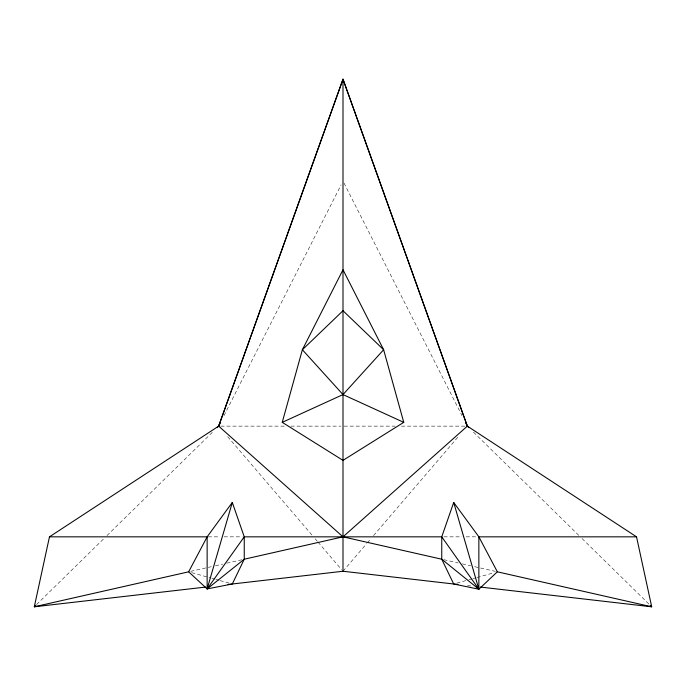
<?xml version="1.0" encoding="UTF-8"?>
<svg xmlns="http://www.w3.org/2000/svg" width="686" height="686" viewBox="0 0 686 686"><rect width="100%" height="100%" fill="white"/><g stroke="black" fill="none" stroke-linecap="round" stroke-linejoin="round"><path stroke-width="0.51" stroke-dasharray="3.43 2.57" d="M223.979 415.647L341.062 184.937M343 571.249L366.616 543.689M367.31 542.875L370.783 538.819M373.561 535.577L458.308 436.673M36.598 604.546L103.912 538.579M106.973 535.586L212.54 432.129M456.756 583.151L467.921 580.03M468.932 579.747L471.977 578.898M472.988 578.615L476.033 577.766M477.053 577.483L494.306 572.664M190.708 571.352L211.305 566.687M215.421 565.753L222.633 564.115M226.749 563.18L242.192 559.682M220.789 426.135L284.553 426.135M290.924 426.135L340.873 426.135M344.063 426.135L395.076 426.135M401.447 426.135L465.211 426.135M208.192 536.838L219.863 536.838M224.108 536.838L242.132 536.838M443.868 536.838L461.892 536.838M466.137 536.838L477.808 536.838M467.543 585.595L470.742 585.964M443.808 559.682L458.222 562.949M462.338 563.883L470.579 565.753M474.695 566.687L495.292 571.352M191.694 572.664L210.979 578.049M211.991 578.332L215.035 579.181M216.056 579.464L219.1 580.313M220.112 580.596L229.244 583.151M473.46 432.129L579.027 535.586M582.088 538.579L649.402 604.546M227.692 436.673L312.439 535.577M315.217 538.819L317.301 541.254M317.995 542.069L341.611 569.629M343.969 183.033L462.021 415.647"/><path stroke-width="1.03" d="M220.592 422.319L218.663 426.135L49.469 536.838L34.3 606.801L205.68 587.062M282.246 422.344L302.372 349.74L343 269.778L383.628 349.74L403.754 422.344L343 460.357L282.246 422.344L343 394.579L383.628 349.74L343 310.741L302.372 349.74L343 394.579L403.754 422.344M232.297 502.461L207.138 536.838L207.138 588.914L232.297 584L244.25 559.219L244.25 536.838L232.297 502.461L207.138 588.914L188.65 571.815L34.3 606.801L35.826 605.301M497.35 571.815L478.862 536.838L453.703 502.461L441.75 536.838L441.75 559.219L453.703 584L478.862 589.223L497.35 571.815L651.7 606.801L636.531 536.838L467.338 426.135L465.408 422.319M468.872 427.635L467.338 426.135L343 79.199L218.663 426.135L217.128 427.635M453.703 502.461L478.862 589.223L441.75 536.838L244.25 536.838L207.138 588.914L244.25 559.219L343 536.838L467.338 426.135L343 79.199L218.663 426.135L343 536.838L441.75 559.219L478.862 589.223L478.862 536.838L636.531 536.838M188.65 571.815L207.138 536.838L49.469 536.838M228.035 584.489L343 571.249L457.965 584.489M480.32 587.062L651.7 606.801L650.174 605.301M343 79.199L343 571.249"/></g></svg>
